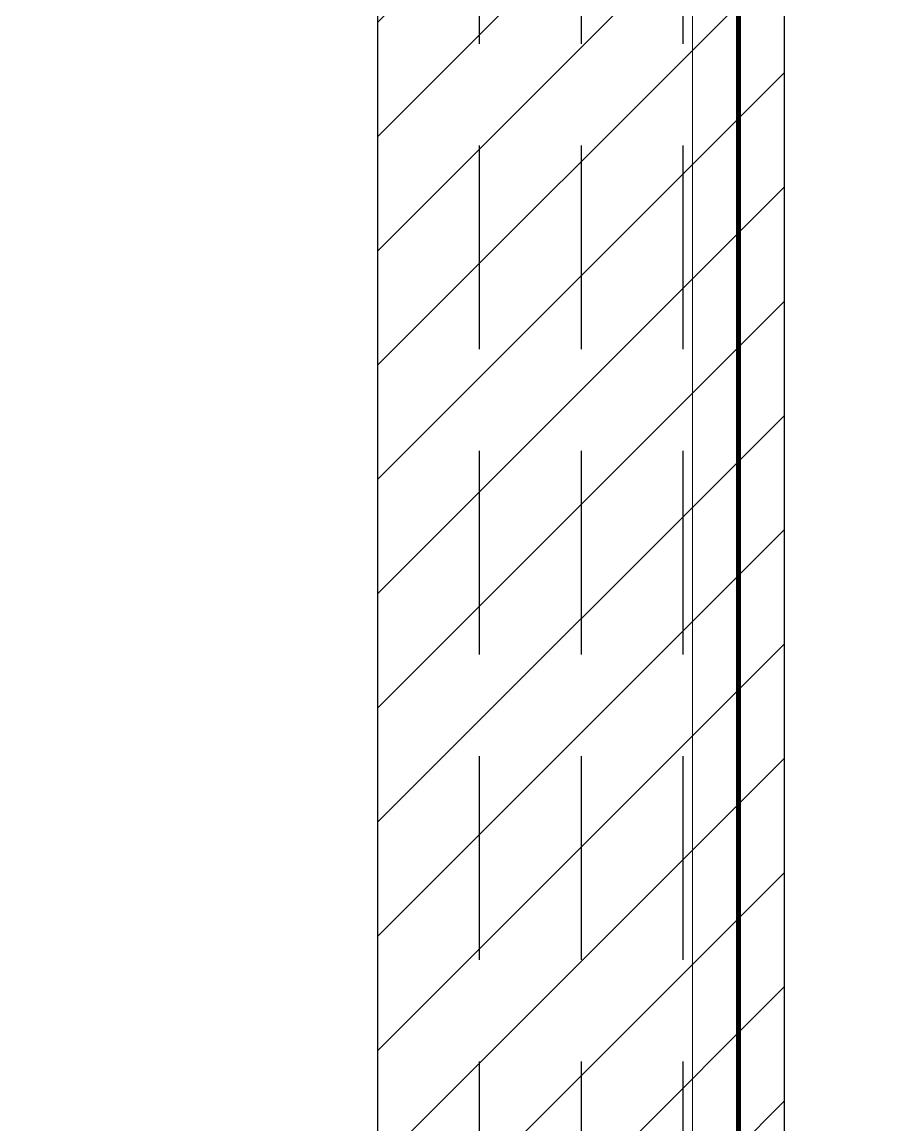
# Model space of a CAD drawing. Header units: millimetres. Extents: x 6676 to 14342, y 3639 to 5293.
# Drawn here: x 7270.09 to 7287.1, y 4701.43 to 4723.11 of the extents above; entities that cross this region are included whole.
import ezdxf

# ---------------------------------------------------------------- set-up
doc = ezdxf.new("R2010")
doc.units = ezdxf.units.MM
doc.linetypes.add('C2_105$0$HD', pattern=[0.3, 0.2, -0.1])
doc.linetypes.add('DASHED', pattern=[19.05, 12.7, -6.35])
doc.layers.add('1 - bed panels', color=170, linetype='Continuous', lineweight=9)
doc.layers.add('1 - plaster', color=1, linetype='Continuous', lineweight=9)
for name, color, linetype in [('A-Ceiling Color Navy', 156, 'DASHED'), ('A-dim-work', 8, 'Continuous'), ('A-VIEW-20', 1, 'Continuous')]:
    doc.layers.add(name, color=color, linetype=linetype)

# ---------------------------------------------------------------- blocks, each defined once
blk = doc.blocks.new('bed')
at = {"layer": 'A-dim-work'}
h = blk.add_hatch(dxfattribs=at)
h.set_pattern_fill('ANSI31', color=256, scale=0.5)
h.set_pattern_definition([(45, (-6926.9524, -4680.978), (-1.12253202, 1.12253202), [])])
h.paths.add_polyline_path([(104.004, 9), (112, 9), (112, 220), (104.004, 220)])
at = {"layer": '1 - plaster'}
blk.add_line((112, 9), (112, 151.8), dxfattribs=at)
at = {"layer": 'A-dim-work'}
blk.add_lwpolyline([(104.004, 9), (112, 9), (112, 220), (104.004, 220)], close=True, dxfattribs=at)
at = {"layer": 'A-VIEW-20', "linetype": 'C2_105$0$HD', "ltscale": 20}
for points in [[(106.003, 220), (106.003, 9)], [(108.003, 220), (108.003, 9)], [(110.003, 220), (110.003, 9)]]:
    blk.add_lwpolyline(points, dxfattribs=at)
blk = doc.blocks.new('ddd')
at = {"layer": '1 - plaster'}
blk.add_lwpolyline([(-1.8, -70), (-1.8, 0), (0, 0), (0, -70)], close=True, dxfattribs=at)
at = {"layer": 'A-Ceiling Color Navy', "ltscale": 0.01, "const_width": 0.1}
blk.add_lwpolyline([(-0.9, -69.1), (-0.9, -0.9)], dxfattribs=at)
blk = doc.blocks.new('det2')
at = {"layer": '1 - bed panels', "true_color": 0xc2c2c2}
h = blk.add_hatch(dxfattribs=at)
h.set_pattern_fill('LINE', color=9, scale=1.575, angle=-90)
h.set_pattern_definition([(270, (-7406.43, -5143.807), (5.000625, -2e-15), [])])
edge = h.paths.add_edge_path()
edge.add_arc((3.6604, 8.7615), 9.4954, 98.13188, 262.42821)
edge.add_line((2.4092, -0.6511), (2.3173, 18.1614))
edge = h.paths.add_edge_path()
edge.add_arc((-158.6989, -60.6017), 2, 360, 360.1896)
edge.add_line((-156.699, -60.5951), (-156.6989, -60.6017))

msp = doc.modelspace()

# ---------------------------------------------------------------- block references
at = {"layer": 'A-dim-work'}
msp.add_blockref('bed', (7173.065, 4680.678), dxfattribs=at)
at = {"layer": 'A-dim-work', "xscale": 10, "yscale": 10, "zscale": 10}
msp.add_blockref('det2', (8242.848, 4669.852), dxfattribs=at)
at = {"layer": 'A-dim-work', "xscale": -1, "rotation": 180}
msp.add_blockref('ddd', (7285.061, 4690.17), dxfattribs=at)

doc.saveas('drawing.dxf')
